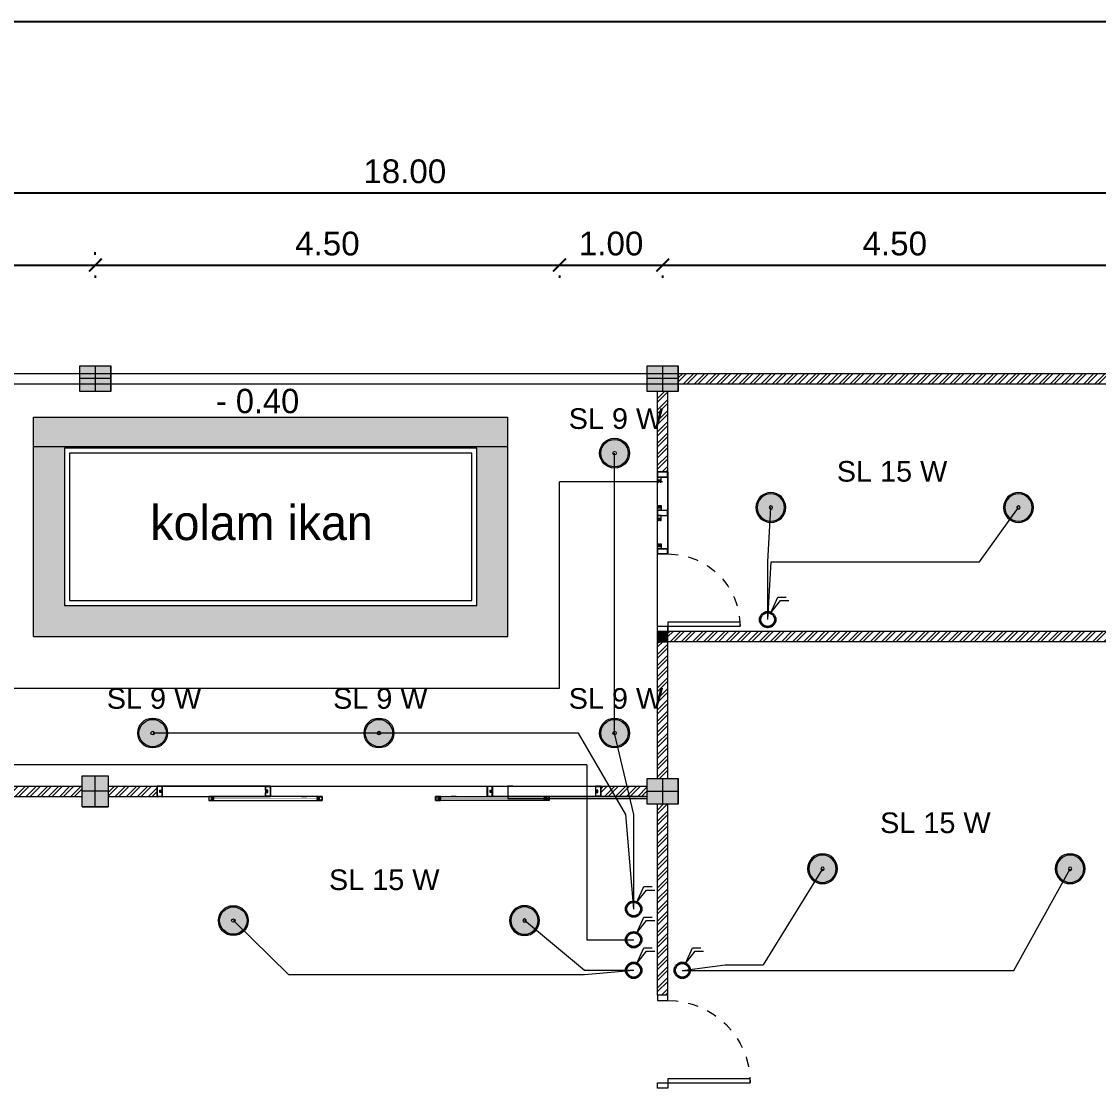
# Model space of a CAD drawing. Header units: millimetres. Extents: x -667 to -468, y -723 to -475.
# Drawn here: x -616.48 to -606.04, y -671.65 to -661.34 of the extents above; entities that cross this region are included whole.
import ezdxf

# ---------------------------------------------------------------- set-up
doc = ezdxf.new("R2010")
doc.units = ezdxf.units.MM
doc.linetypes.add('HIDDEN', pattern=[0.375, 0.25, -0.125])
doc.layers.get('0').update_dxf_attribs({"lineweight": 9})
doc.layers.get('Defpoints').update_dxf_attribs({"lineweight": 0})
for name, color, linetype, lineweight in [('BLOCK', 231, 'Continuous', 5), ('COLUMN', 11, 'Continuous', 9), ('dinding', 36, 'Continuous', 9), ('DOOR', 6, 'Continuous', 5), ('HIDDEN', 9, 'HIDDEN', 5), ('NOTASI', 250, 'Continuous', 5), ('pintu', 6, 'Continuous', 5), ('TEXT', 26, 'Continuous', 5)]:
    doc.layers.add(name, color=color, linetype=linetype, lineweight=lineweight)
doc.layers.add('KOP', color=1, linetype='Continuous')
doc.styles.get("Standard").update_dxf_attribs({"font": 'arial.ttf'})
doc.dimstyles.new('Copy of 1-100', dxfattribs={"dimtxt": 0.23, "dimasz": 0.125, "dimexe": 0.125, "dimexo": 0.1, "dimgap": 0.09, "dimtad": 1, "dimtoh": 1, "dimzin": 0, "dimdsep": 46, "dimtxsty": 'Standard', "dimblk": 'ARCHTICK', "dimcen": 0.09, "dimdle": 0.125, "dimclrt": 2, "dimadec": 0, "dimazin": 0, "dimtfac": 1, "dimtofl": 0, "dimtmove": 0, "dimatfit": 3, "dimldrblk": 'ARCHTICK', "dimfxl": 1, "dimtolj": 1, "dimtzin": 0, "dimarcsym": 0})
pattern_1 = [(45, (37.383015, -159.11042), (-0.053881537, 0.053881537), []), (45, (37.418936, -159.11042), (-0.053881537, 0.053881537), [])]

# ---------------------------------------------------------------- blocks, each defined once
blk = doc.blocks.new('EW2433')
at = {"layer": 'KOP', "color": 11, "ltscale": 0.1}
for p, q in [((483.0215, -195.9497), (500.4465, -195.9497)), ((500.4441, -195.9522), (483.0239, -195.9522))]:
    blk.add_line(p, q, dxfattribs=at)
blk = doc.blocks.new('FFFF')
at = {"layer": 'NOTASI', "ltscale": 0.01}
h = blk.add_hatch(color=256, dxfattribs=at)
h.paths.add_polyline_path([(-508.37, -250.991), (-508.495, -250.991), (-508.495, -251.141), (-508.37, -251.141)])
h.paths.add_polyline_path([(-508.37, -251.141), (-508.495, -251.141), (-508.495, -251.291), (-508.37, -251.291)])
h.paths.add_polyline_path([(-508.495, -251.141), (-508.62, -251.141), (-508.62, -251.291), (-508.495, -251.291)])
h.paths.add_polyline_path([(-508.495, -250.991), (-508.62, -250.991), (-508.62, -251.141), (-508.495, -251.141)])
at = {"ltscale": 0.01}
for p, q in [((-508.37, -250.991), (-508.62, -250.991)), ((-508.495, -250.991), (-508.495, -251.291)), ((-508.62, -251.141), (-508.37, -251.141))]:
    blk.add_line(p, q, dxfattribs=at)
blk.add_lwpolyline([(-508.62, -250.991), (-508.37, -250.991), (-508.37, -251.291), (-508.62, -251.291)], close=True, dxfattribs=at)
blk = doc.blocks.new('32')
at = {"layer": 'NOTASI'}
h = blk.add_hatch(color=256, dxfattribs=at)
h.paths.add_polyline_path([(2106.822, 191.47), (2106.772, 191.47), (2106.772, 191.42), (2106.822, 191.42)])
h.paths.add_polyline_path([(2106.872, 191.47), (2106.822, 191.47), (2106.822, 191.42), (2106.872, 191.42)])
h.paths.add_polyline_path([(2106.872, 191.42), (2106.822, 191.42), (2106.822, 191.37), (2106.872, 191.37)])
h.paths.add_polyline_path([(2106.822, 191.42), (2106.772, 191.42), (2106.772, 191.37), (2106.822, 191.37)])
at = {"layer": 'BLOCK'}
for p, q in [((2106.822, 191.47), (2106.822, 191.37)), ((2106.772, 191.42), (2106.872, 191.42))]:
    blk.add_line(p, q, dxfattribs=at)
blk.add_lwpolyline([(2106.872, 191.47), (2106.772, 191.47), (2106.772, 191.37), (2106.872, 191.37)], close=True, dxfattribs=at)
blk = doc.blocks.new('*U583')
for points in [[(81023, 24533), (81023, 25333), (81063, 25333), (81063, 24533)], [(81023, 24533), (80973, 24533), (80973, 24433), (81023, 24433)], [(81873, 24433), (81823, 24433), (81823, 24533), (81873, 24533)]]:
    blk.add_lwpolyline(points, close=True)
at = {"layer": 'HIDDEN'}
blk.add_arc((81023, 24533), 800, 0, 90, dxfattribs=at)
blk = doc.blocks.new('_ArchTick')
at = {"color": 0, "linetype": 'ByBlock', "const_width": 0.15}
blk.add_lwpolyline([(-0.5, -0.5), (0.5, 0.5)], dxfattribs=at)
blk = doc.blocks.new('*D952')
at = {"layer": 'Defpoints', "color": 0}
for p in [(-621.765, -662.998), (-603.765, -662.998), (-603.765, -662.998)]:
    blk.add_point(p, dxfattribs=at)
at = {"layer": 'NOTASI', "color": 0, "lineweight": -2}
for p, q in [((-621.765, -662.898), (-621.765, -662.873)), ((-603.765, -662.898), (-603.765, -662.873)), ((-621.89, -662.998), (-603.64, -662.998))]:
    blk.add_line(p, q, dxfattribs=at)
at = {"layer": 'NOTASI', "color": 0, "lineweight": -2, "xscale": 0.125, "yscale": 0.125, "zscale": 0.125, "rotation": 180}
blk.add_blockref('_ArchTick', (-621.765, -662.998), dxfattribs=at)
at = {"layer": 'NOTASI', "color": 0, "lineweight": -2, "xscale": 0.125, "yscale": 0.125, "zscale": 0.125}
blk.add_blockref('_ArchTick', (-603.765, -662.998), dxfattribs=at)
at = {"layer": 'NOTASI', "color": 2, "insert": (-612.765, -662.791), "char_height": 0.23, "attachment_point": 5}
blk.add_mtext('\\A1;18.00', dxfattribs=at)
blk = doc.blocks.new('*D954')
at = {"layer": 'Defpoints', "color": 0}
for p in [(-618.765, -663.698), (-615.765, -663.698), (-615.765, -663.698)]:
    blk.add_point(p, dxfattribs=at)
at = {"layer": 'NOTASI', "color": 0, "lineweight": -2}
for p, q in [((-615.765, -663.598), (-615.765, -663.573)), ((-618.89, -663.698), (-615.64, -663.698)), ((-618.765, -663.798), (-618.765, -663.823))]:
    blk.add_line(p, q, dxfattribs=at)
at = {"layer": 'NOTASI', "color": 0, "lineweight": -2, "xscale": 0.125, "yscale": 0.125, "zscale": 0.125, "rotation": 180}
blk.add_blockref('_ArchTick', (-618.765, -663.698), dxfattribs=at)
at = {"layer": 'NOTASI', "color": 0, "lineweight": -2, "xscale": 0.125, "yscale": 0.125, "zscale": 0.125}
blk.add_blockref('_ArchTick', (-615.765, -663.698), dxfattribs=at)
at = {"layer": 'NOTASI', "color": 2, "insert": (-617.265, -663.491), "char_height": 0.23, "attachment_point": 5}
blk.add_mtext('\\A1;3.00', dxfattribs=at)
blk = doc.blocks.new('*D955')
at = {"layer": 'Defpoints', "color": 0}
for p in [(-615.765, -663.698), (-611.265, -663.698), (-611.265, -663.698)]:
    blk.add_point(p, dxfattribs=at)
at = {"layer": 'NOTASI', "color": 0, "lineweight": -2}
for p, q in [((-615.89, -663.698), (-611.14, -663.698)), ((-615.765, -663.798), (-615.765, -663.823)), ((-611.265, -663.798), (-611.265, -663.823))]:
    blk.add_line(p, q, dxfattribs=at)
at = {"layer": 'NOTASI', "color": 0, "lineweight": -2, "xscale": 0.125, "yscale": 0.125, "zscale": 0.125, "rotation": 180}
blk.add_blockref('_ArchTick', (-615.765, -663.698), dxfattribs=at)
at = {"layer": 'NOTASI', "color": 0, "lineweight": -2, "xscale": 0.125, "yscale": 0.125, "zscale": 0.125}
blk.add_blockref('_ArchTick', (-611.265, -663.698), dxfattribs=at)
at = {"layer": 'NOTASI', "color": 2, "insert": (-613.515, -663.491), "char_height": 0.23, "attachment_point": 5}
blk.add_mtext('\\A1;4.50', dxfattribs=at)
blk = doc.blocks.new('*D956')
at = {"layer": 'Defpoints', "color": 0}
for p in [(-610.265, -663.698), (-605.765, -663.698), (-605.765, -663.698)]:
    blk.add_point(p, dxfattribs=at)
at = {"layer": 'NOTASI', "color": 0, "lineweight": -2}
for p, q in [((-610.39, -663.698), (-605.64, -663.698)), ((-610.265, -663.798), (-610.265, -663.823)), ((-605.765, -663.798), (-605.765, -663.823))]:
    blk.add_line(p, q, dxfattribs=at)
at = {"layer": 'NOTASI', "color": 0, "lineweight": -2, "xscale": 0.125, "yscale": 0.125, "zscale": 0.125, "rotation": 180}
blk.add_blockref('_ArchTick', (-610.265, -663.698), dxfattribs=at)
at = {"layer": 'NOTASI', "color": 0, "lineweight": -2, "xscale": 0.125, "yscale": 0.125, "zscale": 0.125}
blk.add_blockref('_ArchTick', (-605.765, -663.698), dxfattribs=at)
at = {"layer": 'NOTASI', "color": 2, "insert": (-608.015, -663.491), "char_height": 0.23, "attachment_point": 5}
blk.add_mtext('\\A1;4.50', dxfattribs=at)
blk = doc.blocks.new('*D977')
at = {"layer": 'Defpoints', "color": 0}
for p in [(-611.265, -663.698), (-610.265, -663.698), (-610.265, -663.698)]:
    blk.add_point(p, dxfattribs=at)
at = {"layer": 'NOTASI', "color": 0, "lineweight": -2}
for p, q in [((-611.39, -663.698), (-610.14, -663.698)), ((-611.265, -663.798), (-611.265, -663.823)), ((-610.265, -663.798), (-610.265, -663.823))]:
    blk.add_line(p, q, dxfattribs=at)
at = {"layer": 'NOTASI', "color": 0, "lineweight": -2, "xscale": 0.125, "yscale": 0.125, "zscale": 0.125, "rotation": 180}
blk.add_blockref('_ArchTick', (-611.265, -663.698), dxfattribs=at)
at = {"layer": 'NOTASI', "color": 0, "lineweight": -2, "xscale": 0.125, "yscale": 0.125, "zscale": 0.125}
blk.add_blockref('_ArchTick', (-610.265, -663.698), dxfattribs=at)
at = {"layer": 'NOTASI', "color": 2, "insert": (-610.765, -663.491), "char_height": 0.23, "attachment_point": 5}
blk.add_mtext('\\A1;1.00', dxfattribs=at)
blk = doc.blocks.new('vb')
h = blk.add_hatch()
h.set_pattern_fill('ANSI31', color=30, scale=0.02, angle=-180, style=0)
h.set_pattern_definition([(45, (-1843.9851361, -2568.5802676), (-0.0017677669529, 0.0017677669529), [])])
h.paths.add_polyline_path([(-649.211, -509.76), (-649.209, -509.76, -0.354282), (-649.207, -509.757), (-649.227, -509.757), (-649.227, -509.765), (-649.211, -509.765)])
h.paths.add_polyline_path([(-649.227, -509.749), (-649.227, -509.757), (-649.207, -509.757, -0.354282), (-649.209, -509.754), (-649.211, -509.754), (-649.211, -509.749)])
h = blk.add_hatch()
h.set_pattern_fill('ANSI31', color=30, scale=0.02, angle=-180, style=0)
h.set_pattern_definition([(45, (-1843.4826361, -2568.511637), (-0.0017677669529, 0.0017677669529), [])])
h.paths.add_polyline_path([(-648.709, -509.691), (-648.707, -509.691, -0.354282), (-648.705, -509.688), (-648.725, -509.688), (-648.725, -509.696), (-648.709, -509.696)])
h.paths.add_polyline_path([(-648.725, -509.68), (-648.725, -509.688), (-648.705, -509.688, -0.354282), (-648.707, -509.685), (-648.709, -509.685), (-648.709, -509.68)])
h = blk.add_hatch()
h.set_pattern_fill('ANSI31', color=30, scale=0.02, angle=-180, style=0)
h.set_pattern_definition([(135, (546.5761286, -2568.5802676), (0.001767766953, 0.0017677669528), [])])
h.paths.add_polyline_path([(-648.198, -509.76), (-648.2, -509.76, 0.354282), (-648.202, -509.757), (-648.182, -509.757), (-648.182, -509.765), (-648.198, -509.765)])
h.paths.add_polyline_path([(-648.182, -509.749), (-648.182, -509.757), (-648.202, -509.757, 0.354282), (-648.2, -509.754), (-648.198, -509.754), (-648.198, -509.749)])
h = blk.add_hatch()
h.set_pattern_fill('ANSI31', color=30, scale=0.02, angle=-180, style=0)
h.set_pattern_definition([(135, (547.0736286, -2568.511637), (0.0017677669529, 0.0017677669529), [])])
h.paths.add_polyline_path([(-647.701, -509.691), (-647.703, -509.691, 0.354282), (-647.705, -509.688), (-647.685, -509.688), (-647.685, -509.696), (-647.701, -509.696)])
h.paths.add_polyline_path([(-647.685, -509.68), (-647.685, -509.688), (-647.705, -509.688, 0.354282), (-647.703, -509.685), (-647.701, -509.685), (-647.701, -509.68)])
for points in [[(-648.755, -509.638), (-648.705, -509.638), (-648.705, -509.738), (-648.755, -509.738)], [(-648.755, -509.638), (-647.655, -509.638), (-647.655, -509.738), (-648.755, -509.738)], [(-648.727, -509.678), (-648.707, -509.678), (-648.707, -509.64), (-648.753, -509.64), (-648.753, -509.736), (-648.707, -509.736), (-648.707, -509.698), (-648.727, -509.698)], [(-647.655, -509.638), (-647.705, -509.638), (-647.705, -509.738), (-647.655, -509.738)], [(-647.683, -509.678), (-647.703, -509.678), (-647.703, -509.64), (-647.657, -509.64), (-647.657, -509.736), (-647.703, -509.736), (-647.703, -509.698), (-647.683, -509.698)], [(-649.255, -509.738), (-648.157, -509.738), (-648.157, -509.776), (-649.255, -509.776)], [(-649.229, -509.747), (-649.209, -509.747), (-649.209, -509.74), (-649.253, -509.74), (-649.253, -509.774), (-649.209, -509.774), (-649.209, -509.767), (-649.229, -509.767)], [(-648.18, -509.747), (-648.2, -509.747), (-648.2, -509.74), (-648.157, -509.74), (-648.157, -509.774), (-648.2, -509.774), (-648.2, -509.767), (-648.18, -509.767)]]:
    blk.add_lwpolyline(points, close=True)
for points in [[(-649.209, -509.751), (-649.209, -509.749), (-649.209, -509.754), (-649.209, -509.749), (-649.207, -509.749), (-649.207, -509.738), (-649.255, -509.738), (-649.255, -509.776), (-649.207, -509.776), (-649.207, -509.765), (-649.209, -509.765), (-649.209, -509.76), (-649.209, -509.765)], [(-649.209, -509.76), (-649.211, -509.76), (-649.211, -509.765), (-649.227, -509.765), (-649.227, -509.749), (-649.211, -509.749), (-649.211, -509.754), (-649.209, -509.754)], [(-648.707, -509.691), (-648.709, -509.691), (-648.709, -509.696), (-648.725, -509.696), (-648.725, -509.68), (-648.709, -509.68), (-648.709, -509.685), (-648.707, -509.685)], [(-648.2, -509.751), (-648.2, -509.749), (-648.2, -509.754), (-648.2, -509.749), (-648.202, -509.749), (-648.202, -509.738), (-648.155, -509.738), (-648.155, -509.776), (-648.202, -509.776), (-648.202, -509.765), (-648.2, -509.765), (-648.2, -509.76), (-648.2, -509.765)], [(-648.2, -509.76), (-648.198, -509.76), (-648.198, -509.765), (-648.182, -509.765), (-648.182, -509.749), (-648.198, -509.749), (-648.198, -509.754), (-648.2, -509.754)], [(-647.703, -509.691), (-647.701, -509.691), (-647.701, -509.696), (-647.685, -509.696), (-647.685, -509.68), (-647.701, -509.68), (-647.701, -509.685), (-647.703, -509.685)]]:
    blk.add_lwpolyline(points)
at = {"color": 20, "const_width": 0.002}
for points in [[(-648.198, -509.757), (-649.211, -509.757)], [(-647.701, -509.688), (-648.709, -509.688)]]:
    blk.add_lwpolyline(points, dxfattribs=at)
for centre, start, end in [((-649.206, -509.754), 174.6734, 252.7067), ((-649.206, -509.76), 107.2933, 185.3266), ((-648.704, -509.685), 174.6734, 252.7067), ((-648.704, -509.691), 107.2933, 185.3266), ((-648.203, -509.754), 287.2933, 5.3266), ((-648.203, -509.76), 354.6734, 72.7067), ((-647.705, -509.685), 287.2933, 5.3266), ((-647.705, -509.691), 354.6734, 72.7067)]:
    blk.add_arc(centre, 0.00286, start, end)
at = {"layer": 'dinding'}
for p, q in [((-648.505, -509.638), (-648.555, -509.638)), ((-649.055, -509.738), (-649.105, -509.738))]:
    blk.add_line(p, q, dxfattribs=at)
at = {"layer": 'dinding', "ltscale": 0.01}
for p, q in [((-648.505, -509.638), (-648.555, -509.638)), ((-648.555, -509.638), (-648.555, -509.738)), ((-649.105, -509.738), (-649.055, -509.738))]:
    blk.add_line(p, q, dxfattribs=at)
blk = doc.blocks.new('bv')
h = blk.add_hatch()
h.set_pattern_fill('ANSI31', color=30, scale=0.02, angle=-180, style=0)
h.set_pattern_definition([(45, (-1846.6826361, -2568.511637), (-0.0017677669529, 0.0017677669529), [])])
h.paths.add_polyline_path([(-651.909, -509.691), (-651.907, -509.691, -0.354282), (-651.905, -509.688), (-651.925, -509.688), (-651.925, -509.696), (-651.909, -509.696)])
h.paths.add_polyline_path([(-651.925, -509.68), (-651.925, -509.688), (-651.905, -509.688, -0.354282), (-651.907, -509.685), (-651.909, -509.685), (-651.909, -509.68)])
h = blk.add_hatch()
h.set_pattern_fill('ANSI31', color=30, scale=0.02, angle=-180, style=0)
h.set_pattern_definition([(45, (-1846.185136, -2568.5802676), (-0.001767766953, 0.0017677669528), [])])
h.paths.add_polyline_path([(-651.411, -509.76), (-651.409, -509.76, -0.354282), (-651.407, -509.757), (-651.427, -509.757), (-651.427, -509.765), (-651.411, -509.765)])
h.paths.add_polyline_path([(-651.427, -509.749), (-651.427, -509.757), (-651.407, -509.757, -0.354282), (-651.409, -509.754), (-651.411, -509.754), (-651.411, -509.749)])
h = blk.add_hatch()
h.set_pattern_fill('ANSI31', color=30, scale=0.02, angle=-180, style=0)
h.set_pattern_definition([(135, (543.8736286, -2568.511637), (0.0017677669529, 0.0017677669529), [])])
h.paths.add_polyline_path([(-650.901, -509.691), (-650.903, -509.691, 0.354282), (-650.905, -509.688), (-650.885, -509.688), (-650.885, -509.696), (-650.901, -509.696)])
h.paths.add_polyline_path([(-650.885, -509.68), (-650.885, -509.688), (-650.905, -509.688, 0.354282), (-650.903, -509.685), (-650.901, -509.685), (-650.901, -509.68)])
h = blk.add_hatch()
h.set_pattern_fill('ANSI31', color=30, scale=0.02, angle=-180, style=0)
h.set_pattern_definition([(135, (544.3761286, -2568.5802676), (0.0017677669529, 0.0017677669529), [])])
h.paths.add_polyline_path([(-650.398, -509.76), (-650.4, -509.76, 0.354282), (-650.402, -509.757), (-650.382, -509.757), (-650.382, -509.765), (-650.398, -509.765)])
h.paths.add_polyline_path([(-650.382, -509.749), (-650.382, -509.757), (-650.402, -509.757, 0.354282), (-650.4, -509.754), (-650.398, -509.754), (-650.398, -509.749)])
for points in [[(-651.955, -509.638), (-651.905, -509.638), (-651.905, -509.738), (-651.955, -509.738)], [(-650.855, -509.638), (-651.955, -509.638), (-651.955, -509.738), (-650.855, -509.738)], [(-651.927, -509.678), (-651.907, -509.678), (-651.907, -509.64), (-651.953, -509.64), (-651.953, -509.736), (-651.907, -509.736), (-651.907, -509.698), (-651.927, -509.698)], [(-650.855, -509.638), (-650.905, -509.638), (-650.905, -509.738), (-650.855, -509.738)], [(-650.883, -509.678), (-650.903, -509.678), (-650.903, -509.64), (-650.857, -509.64), (-650.857, -509.736), (-650.903, -509.736), (-650.903, -509.698), (-650.883, -509.698)], [(-651.429, -509.747), (-651.409, -509.747), (-651.409, -509.74), (-651.453, -509.74), (-651.453, -509.774), (-651.409, -509.774), (-651.409, -509.767), (-651.429, -509.767)], [(-650.355, -509.738), (-651.452, -509.738), (-651.452, -509.776), (-650.355, -509.776)], [(-650.38, -509.747), (-650.4, -509.747), (-650.4, -509.74), (-650.357, -509.74), (-650.357, -509.774), (-650.4, -509.774), (-650.4, -509.767), (-650.38, -509.767)]]:
    blk.add_lwpolyline(points, close=True)
for points in [[(-651.907, -509.691), (-651.909, -509.691), (-651.909, -509.696), (-651.925, -509.696), (-651.925, -509.68), (-651.909, -509.68), (-651.909, -509.685), (-651.907, -509.685)], [(-651.409, -509.751), (-651.409, -509.749), (-651.409, -509.754), (-651.409, -509.749), (-651.407, -509.749), (-651.407, -509.738), (-651.455, -509.738), (-651.455, -509.776), (-651.407, -509.776), (-651.407, -509.765), (-651.409, -509.765), (-651.409, -509.76), (-651.409, -509.765)], [(-651.409, -509.76), (-651.411, -509.76), (-651.411, -509.765), (-651.427, -509.765), (-651.427, -509.749), (-651.411, -509.749), (-651.411, -509.754), (-651.409, -509.754)], [(-650.903, -509.691), (-650.901, -509.691), (-650.901, -509.696), (-650.885, -509.696), (-650.885, -509.68), (-650.901, -509.68), (-650.901, -509.685), (-650.903, -509.685)], [(-650.4, -509.751), (-650.4, -509.749), (-650.4, -509.754), (-650.4, -509.749), (-650.402, -509.749), (-650.402, -509.738), (-650.355, -509.738), (-650.355, -509.776), (-650.402, -509.776), (-650.402, -509.765), (-650.4, -509.765), (-650.4, -509.76), (-650.4, -509.765)], [(-650.4, -509.76), (-650.398, -509.76), (-650.398, -509.765), (-650.382, -509.765), (-650.382, -509.749), (-650.398, -509.749), (-650.398, -509.754), (-650.4, -509.754)]]:
    blk.add_lwpolyline(points)
at = {"color": 20, "const_width": 0.002}
for points in [[(-651.908, -509.688), (-650.901, -509.688)], [(-651.411, -509.757), (-650.398, -509.757)]]:
    blk.add_lwpolyline(points, dxfattribs=at)
for centre, start, end in [((-651.904, -509.685), 174.6734, 252.7067), ((-651.904, -509.691), 107.2933, 185.3266), ((-651.406, -509.754), 174.6734, 252.7067), ((-651.406, -509.76), 107.2933, 185.3266), ((-650.905, -509.685), 287.2933, 5.3266), ((-650.905, -509.691), 354.6734, 72.7067), ((-650.403, -509.754), 287.2933, 5.3266), ((-650.403, -509.76), 354.6734, 72.7067)]:
    blk.add_arc(centre, 0.00286, start, end)
at = {"layer": 'dinding'}
blk.add_line((-650.555, -509.738), (-650.505, -509.738), dxfattribs=at)
at = {"layer": 'dinding', "ltscale": 0.01}
blk.add_line((-650.505, -509.738), (-650.555, -509.738), dxfattribs=at)
blk = doc.blocks.new('*U566')
for points in [[(81073, 24533), (81123, 24533), (81123, 24433), (81073, 24433)], [(81823, 24433), (81823, 23733), (81783, 23733), (81783, 24433)], [(81823, 24433), (81873, 24433), (81873, 24533), (81823, 24533)]]:
    blk.add_lwpolyline(points, close=True)
at = {"layer": 'HIDDEN'}
blk.add_arc((81823, 24433), 700, 180, 270, dxfattribs=at)
blk = doc.blocks.new('VFDEE')
h = blk.add_hatch()
h.set_pattern_fill('ANSI31', color=30, scale=0.02, angle=-270, style=0)
h.set_pattern_definition([(315, (-2705.9091993, 688.0876273), (0.0017677669529, 0.0017677669529), [])])
h.paths.add_polyline_path([(-647.089, -506.687), (-647.089, -506.689, -0.354282), (-647.086, -506.691), (-647.086, -506.671), (-647.094, -506.671), (-647.094, -506.687)])
h.paths.add_polyline_path([(-647.078, -506.671), (-647.086, -506.671), (-647.086, -506.691, -0.354282), (-647.083, -506.689), (-647.083, -506.687), (-647.078, -506.687)])
h = blk.add_hatch()
h.set_pattern_fill('ANSI31', color=30, scale=0.02, angle=-270, style=0)
h.set_pattern_definition([(45, (-2705.9091993, -1701.696171), (0.0017677669529, -0.0017677669529), [])])
h.paths.add_polyline_path([(-647.089, -506.922), (-647.089, -506.92, 0.354282), (-647.086, -506.918), (-647.086, -506.938), (-647.094, -506.938), (-647.094, -506.922)])
h.paths.add_polyline_path([(-647.078, -506.938), (-647.086, -506.938), (-647.086, -506.918, 0.354282), (-647.083, -506.92), (-647.083, -506.922), (-647.078, -506.922)])
h = blk.add_hatch()
h.set_pattern_fill('ANSI31', color=30, scale=0.02, angle=-270, style=0)
h.set_pattern_definition([(315, (-2705.9091993, 687.7150938), (0.0017677669529, 0.0017677669529), [])])
h.paths.add_polyline_path([(-647.089, -507.059), (-647.089, -507.061, -0.354282), (-647.086, -507.063), (-647.086, -507.043), (-647.094, -507.043), (-647.094, -507.059)])
h.paths.add_polyline_path([(-647.078, -507.043), (-647.086, -507.043), (-647.086, -507.063, -0.354282), (-647.083, -507.061), (-647.083, -507.059), (-647.078, -507.059)])
h = blk.add_hatch()
h.set_pattern_fill('ANSI31', color=30, scale=0.02, angle=-270, style=0)
h.set_pattern_definition([(45, (-2705.9091993, -1702.0687045), (0.0017677669529, -0.0017677669529), [])])
h.paths.add_polyline_path([(-647.089, -507.295), (-647.089, -507.293, 0.354282), (-647.086, -507.291), (-647.086, -507.311), (-647.094, -507.311), (-647.094, -507.295)])
h.paths.add_polyline_path([(-647.078, -507.311), (-647.086, -507.311), (-647.086, -507.291, 0.354282), (-647.083, -507.293), (-647.083, -507.295), (-647.078, -507.295)])
for points in [[(-647.005, -506.643), (-647.005, -506.593), (-647.105, -506.593), (-647.105, -506.643)], [(-647.005, -506.593), (-647.005, -507.388), (-647.105, -507.388), (-647.105, -506.593)], [(-647.007, -506.641), (-647.007, -506.595), (-647.103, -506.595), (-647.103, -506.641)], [(-647.076, -506.669), (-647.076, -506.689), (-647.069, -506.689), (-647.069, -506.645), (-647.103, -506.645), (-647.103, -506.689), (-647.096, -506.689), (-647.096, -506.669)], [(-647.076, -506.94), (-647.076, -506.92), (-647.069, -506.92), (-647.069, -506.964), (-647.103, -506.964), (-647.103, -506.92), (-647.096, -506.92), (-647.096, -506.94)], [(-647.005, -507.016), (-647.005, -506.966), (-647.105, -506.966), (-647.105, -507.016)], [(-647.007, -507.014), (-647.007, -506.968), (-647.103, -506.968), (-647.103, -507.014)], [(-647.076, -507.041), (-647.076, -507.061), (-647.069, -507.061), (-647.069, -507.018), (-647.103, -507.018), (-647.103, -507.061), (-647.096, -507.061), (-647.096, -507.041)], [(-647.005, -507.388), (-647.005, -507.338), (-647.105, -507.338), (-647.105, -507.388)], [(-647.076, -507.313), (-647.076, -507.293), (-647.069, -507.293), (-647.069, -507.336), (-647.103, -507.336), (-647.103, -507.293), (-647.096, -507.293), (-647.096, -507.313)], [(-647.007, -507.386), (-647.007, -507.34), (-647.103, -507.34), (-647.103, -507.386)]]:
    blk.add_lwpolyline(points, close=True)
for points in [[(-647.08, -506.689), (-647.078, -506.689), (-647.083, -506.689), (-647.078, -506.689), (-647.078, -506.691), (-647.067, -506.691), (-647.067, -506.643), (-647.105, -506.643), (-647.105, -506.691), (-647.094, -506.691), (-647.094, -506.689), (-647.089, -506.689), (-647.094, -506.689)], [(-647.089, -506.689), (-647.089, -506.687), (-647.094, -506.687), (-647.094, -506.671), (-647.078, -506.671), (-647.078, -506.687), (-647.083, -506.687), (-647.083, -506.689)], [(-647.08, -506.92), (-647.078, -506.92), (-647.083, -506.92), (-647.078, -506.92), (-647.078, -506.918), (-647.067, -506.918), (-647.067, -506.966), (-647.105, -506.966), (-647.105, -506.918), (-647.094, -506.918), (-647.094, -506.92), (-647.089, -506.92), (-647.094, -506.92)], [(-647.089, -506.92), (-647.089, -506.922), (-647.094, -506.922), (-647.094, -506.938), (-647.078, -506.938), (-647.078, -506.922), (-647.083, -506.922), (-647.083, -506.92)], [(-647.08, -507.061), (-647.078, -507.061), (-647.083, -507.061), (-647.078, -507.061), (-647.078, -507.063), (-647.067, -507.063), (-647.067, -507.016), (-647.105, -507.016), (-647.105, -507.063), (-647.094, -507.063), (-647.094, -507.061), (-647.089, -507.061), (-647.094, -507.061)], [(-647.089, -507.061), (-647.089, -507.059), (-647.094, -507.059), (-647.094, -507.043), (-647.078, -507.043), (-647.078, -507.059), (-647.083, -507.059), (-647.083, -507.061)], [(-647.08, -507.293), (-647.078, -507.293), (-647.083, -507.293), (-647.078, -507.293), (-647.078, -507.291), (-647.067, -507.291), (-647.067, -507.338), (-647.105, -507.338), (-647.105, -507.291), (-647.094, -507.291), (-647.094, -507.293), (-647.089, -507.293), (-647.094, -507.293)], [(-647.089, -507.293), (-647.089, -507.295), (-647.094, -507.295), (-647.094, -507.311), (-647.078, -507.311), (-647.078, -507.295), (-647.083, -507.295), (-647.083, -507.293)]]:
    blk.add_lwpolyline(points)
at = {"color": 20, "const_width": 0.002}
for points in [[(-647.086, -506.922), (-647.086, -506.687)], [(-647.086, -507.295), (-647.086, -507.059)]]:
    blk.add_lwpolyline(points, dxfattribs=at)
for centre, start, end in [((-647.088, -506.691), 17.2933, 95.3266), ((-647.083, -506.691), 84.6734, 162.7067), ((-647.088, -506.917), 264.6734, 342.7067), ((-647.083, -506.917), 197.2933, 275.3266), ((-647.088, -507.064), 17.2933, 95.3266), ((-647.083, -507.064), 84.6734, 162.7067), ((-647.088, -507.29), 264.6734, 342.7067), ((-647.083, -507.29), 197.2933, 275.3266)]:
    blk.add_arc(centre, 0.00286, start, end)
blk = doc.blocks.new('baret bulat')
h = blk.add_hatch(color=256)
h.set_gradient(color1=(2, 121, 4), one_color=1, tint=1, name='SPHERICAL')
h.paths.add_polyline_path([(0.036, 0, 1), (-0.036, 0, 1)], flags=0)
h.paths.add_polyline_path([(-0.321, 0, 1), (0.321, 0, 1)])
h.paths.add_polyline_path([(0.294, 0, -1), (-0.294, 0, -1)], flags=16)
h.paths.add_polyline_path([(0.036, 0, -1), (-0.036, 0, -1)], flags=0)
h = blk.add_hatch(color=256)
h.set_gradient(color1=(251, 236, 121), one_color=1, tint=1, name='SPHERICAL')
h.paths.add_polyline_path([(0.294, 0, 1), (-0.294, 0, 1)])
h.paths.add_polyline_path([(-0.036, 0, -1), (0.036, 0, -1)], flags=16)
for radius in [0.321, 0.294, 0.0363]:
    blk.add_circle((0, 0), radius)
blk = doc.blocks.new('saklar')
at = {"color": 242, "true_color": 0xbb071f}
for p, q in [((0.05, 0.11), (0.166, 0.364)), ((0.166, 0.364), (0.3, 0.364)), ((0.05, 0.11), (0.207, 0.307)), ((0.207, 0.307), (0.342, 0.307))]:
    blk.add_line(p, q, dxfattribs=at)
at = {"color": 242, "lineweight": 35, "true_color": 0xbb071f}
blk.add_circle((0, 0), 0.121, dxfattribs=at)

msp = doc.modelspace()

# ---------------------------------------------------------------- hatches: boundary and pattern name
at = {"layer": 'NOTASI'}
h = msp.add_hatch(dxfattribs=at)
h.set_pattern_fill('ANSI32', color=256, scale=0.008, style=0)
h.set_pattern_definition(pattern_1)
h.paths.add_polyline_path([(-605.815, -664.748), (-610.115, -664.748), (-610.115, -664.848), (-605.815, -664.848)])
h.paths.add_polyline_path([(-604.915, -664.748), (-605.715, -664.748), (-605.715, -664.848), (-604.915, -664.848)])
h.paths.add_polyline_path([(-603.815, -664.748), (-604.615, -664.748), (-604.615, -664.848), (-603.815, -664.848)])
h.paths.add_polyline_path([(-603.715, -664.848), (-603.815, -664.848), (-603.815, -667.748), (-603.715, -667.748)])
h.paths.add_polyline_path([(-605.715, -664.848), (-605.815, -664.848), (-605.815, -667.248), (-605.715, -667.248)])
h.paths.add_polyline_path([(-605.815, -667.248), (-610.215, -667.248), (-610.215, -667.348), (-605.815, -667.348)])
h.paths.add_polyline_path([(-610.215, -664.923), (-610.315, -664.923), (-610.315, -665.703), (-610.215, -665.703)])
h.paths.add_polyline_path([(-610.215, -667.348), (-610.315, -667.348), (-610.315, -668.673), (-610.215, -668.673)])
h = msp.add_hatch(dxfattribs=at)
h.set_pattern_fill('AR-CONC', color=256, scale=0.001, style=0)
h.set_pattern_definition([(50, (240.1586, -396.53041), (0.18218467, -0.015939086), [0.01905, -0.20955]), (355, (240.1586, -396.53041), (-0.035242826, 0.191056643), [0.01524, -0.16764]), (100.451, (240.17378, -396.53174), (0.1469425, 0.175116688), [0.01619, -0.17809]), (46.1842, (240.1586, -396.4796), (0.27107904, -0.04204233), [0.028575, -0.314325]), (96.6356, (240.18119, -396.48311), (0.237404234, 0.247425556), [0.024285, -0.267135]), (351.184, (240.1586, -396.4796), (0.23740461, 0.24742512), [0.02286, -0.25146]), (21, (240.184, -396.49231), (0.15161488, -0.102265519), [0.01905, -0.20955]), (326, (240.184, -396.49231), (0.06180203, 0.184187966), [0.01524, -0.16764]), (71.4514, (240.19663, -396.50083), (0.21341649, 0.081922858), [0.01619, -0.17809]), (37.5, (240.158596, -396.53041), (0.0030886033, 0.084555039), [0, -0.165608, 0, -0.17018, 0, -0.168275]), (7.5, (240.1586, -396.53041), (0.0668196625, 0.100180575), [0, -0.097028, 0, -0.161798, 0, -0.064135]), (327.5, (240.101954, -396.53041), (0.135590595, -0.005728744), [0, -0.0635, 0, -0.19812, 0, -0.26289]), (317.5, (240.07655, -396.53041), (0.148129181, 0.025426491), [0, -0.08255, 0, -0.131572, 0, -0.18669])])
h.paths.add_polyline_path([(-611.765, -665.459), (-612.918, -665.459), (-612.918, -665.471), (-612.065, -665.471), (-612.065, -666.998), (-612.918, -666.998), (-612.918, -667.298), (-611.765, -667.298)])
h.paths.add_polyline_path([(-612.918, -666.998), (-616.065, -666.998), (-616.065, -665.471), (-612.918, -665.471), (-612.918, -665.459), (-616.365, -665.459), (-616.365, -667.298), (-612.918, -667.298)])
h.paths.add_polyline_path([(-612.918, -665.171), (-616.365, -665.171), (-616.365, -665.459), (-612.918, -665.459)])
h.paths.add_polyline_path([(-611.769, -665.171), (-612.918, -665.171), (-612.918, -665.459), (-611.769, -665.459)])
h = msp.add_hatch(dxfattribs=at)
h.set_pattern_fill('ANSI32', color=256, scale=0.008, style=0)
h.set_pattern_definition(pattern_1)
h.paths.add_polyline_path([(-618.315, -668.748), (-620.598, -668.748, -0.072565), (-620.59, -668.798, -0.072565), (-620.598, -668.848), (-618.315, -668.848)])
h.paths.add_polyline_path([(-615.89, -668.748), (-617.215, -668.748), (-617.215, -668.848), (-615.89, -668.848)])
h = msp.add_hatch(dxfattribs=at)
h.set_pattern_fill('ANSI32', color=256, scale=0.008, style=0)
h.set_pattern_definition(pattern_1)
h.paths.add_polyline_path([(-615.165, -668.748), (-615.64, -668.748), (-615.64, -668.848), (-615.165, -668.848)])
h.paths.add_polyline_path([(-610.415, -668.748), (-610.865, -668.748), (-610.865, -668.848), (-610.415, -668.848)])
h = msp.add_hatch(dxfattribs=at)
h.set_pattern_fill('ANSI32', color=256, scale=0.008, style=0)
h.set_pattern_definition(pattern_1)
h.paths.add_polyline_path([(-610.215, -668.923), (-610.315, -668.923), (-610.315, -670.773), (-610.215, -670.773)])
h.paths.add_polyline_path([(-606.315, -671.748), (-610.115, -671.748), (-610.115, -671.848), (-606.315, -671.848)])
h.paths.add_polyline_path([(-604.94, -671.798, -0.072565), (-604.933, -671.748), (-606.215, -671.748), (-606.215, -671.848), (-604.933, -671.848, -0.072565)])
h.paths.add_polyline_path([(-604.715, -670.848), (-604.815, -670.848), (-604.815, -671.631, -0.145898), (-604.715, -671.631)])
h.paths.add_polyline_path([(-604.715, -668.966, -0.145898), (-604.815, -668.966), (-604.815, -669.748), (-604.715, -669.748)])

# ---------------------------------------------------------------- linework, layer by layer
at = {"color": 1, "linetype": 'ByBlock', "true_color": 0xff1a1a}
for p, q in [((-610.731, -668.233), (-610.731, -665.521)), ((-609.247, -666.573), (-609.216, -666.048)), ((-607.193, -666.573), (-606.816, -666.048)), ((-609.247, -667.134), (-609.247, -666.573)), ((-609.247, -667.134), (-609.212, -666.573)), ((-609.212, -666.573), (-607.193, -666.573)), ((-611.082, -668.233), (-615.209, -668.233)), ((-610.622, -669.022), (-611.082, -668.233)), ((-610.546, -669.022), (-610.731, -668.233)), ((-611, -668.541), (-617.065, -668.541)), ((-611, -668.541), (-611, -670.236)), ((-610.546, -669.939), (-610.622, -669.022)), ((-610.546, -669.939), (-610.546, -669.022)), ((-608.715, -669.548), (-609.292, -670.481)), ((-606.862, -670.533), (-606.315, -669.548)), ((-613.888, -670.578), (-614.427, -670.051)), ((-611.023, -670.533), (-611.604, -670.051)), ((-611, -670.236), (-610.546, -670.236)), ((-610.546, -670.533), (-611.023, -670.533)), ((-610.546, -670.533), (-611.023, -670.578)), ((-610.075, -670.533), (-609.659, -670.481)), ((-610.075, -670.533), (-606.862, -670.533)), ((-609.659, -670.481), (-609.292, -670.481)), ((-611.023, -670.578), (-613.888, -670.578))]:
    msp.add_line(p, q, dxfattribs=at)
at = {"layer": 'dinding'}
for p, q in [((-621.815, -664.748), (-603.715, -664.748)), ((-621.715, -664.848), (-603.815, -664.848)), ((-610.315, -668.673), (-610.315, -664.923)), ((-610.215, -666.448), (-610.215, -664.923)), ((-616.365, -667.298), (-616.365, -665.171)), ((-611.765, -667.298), (-611.765, -665.171)), ((-612.065, -665.471), (-616.065, -665.471)), ((-616.065, -665.471), (-616.065, -666.998)), ((-612.115, -665.521), (-616.015, -665.521)), ((-616.015, -665.521), (-616.015, -666.948)), ((-612.115, -666.948), (-612.115, -665.521)), ((-612.065, -666.998), (-612.065, -665.471)), ((-610.265, -665.798), (-611.265, -665.798)), ((-616.065, -666.998), (-612.065, -666.998)), ((-616.015, -666.948), (-612.115, -666.948)), ((-610.215, -668.673), (-610.215, -667.198)), ((-616.365, -667.298), (-611.765, -667.298)), ((-605.625, -667.248), (-610.215, -667.248)), ((-604.815, -667.348), (-610.215, -667.348)), ((-620.64, -668.748), (-615.89, -668.748)), ((-615.64, -668.748), (-610.415, -668.748)), ((-620.64, -668.848), (-615.89, -668.848)), ((-615.64, -668.848), (-614.29, -668.848)), ((-611.565, -668.848), (-610.415, -668.848)), ((-610.315, -670.773), (-610.315, -668.923)), ((-610.215, -670.773), (-610.215, -668.923))]:
    msp.add_line(p, q, dxfattribs=at)
for points in [[(-616.365, -665.171), (-611.769, -665.171), (-611.769, -665.459), (-616.365, -665.459)], [(-610.415, -668.848), (-611.765, -668.848), (-611.765, -668.868), (-610.415, -668.868)]]:
    msp.add_lwpolyline(points, close=True, dxfattribs=at)
msp.add_lwpolyline([(-620.765, -668.798), (-620.765, -667.798), (-611.265, -667.798), (-611.265, -665.798)], dxfattribs=at)

# ---------------------------------------------------------------- block references
for name, p, xscale, yscale, zscale in [('EW2433', (-1534.666, -293.932), 1.875, 1.875, 1.875), ('saklar', (-609.247, -667.134), 0.6011865158496799, 0.6011865158496799, 0.6011865158496799), ('saklar', (-610.546, -669.939), 0.6011865158496799, 0.6011865158496799, 0.6011865158496799), ('saklar', (-610.546, -670.236), 0.6011865158496799, 0.6011865158496799, 0.6011865158496799), ('saklar', (-610.546, -670.533), 0.6011865158496799, 0.6011865158496799, 0.6011865158496799), ('saklar', (-610.075, -670.533), 0.6011865158496799, 0.6011865158496799, 0.6011865158496799)]:
    msp.add_blockref(name, p, dxfattribs=dict(xscale=xscale, yscale=yscale, zscale=zscale))
at = {"yscale": 0.4508898868872598, "zscale": 0.4508898868872598, "rotation": 180}
for p, xscale in [((-610.731, -665.521), 0.4508898868872598), ((-609.216, -666.048), -0.4508898868872598), ((-606.816, -666.048), -0.4508898868872598), ((-615.209, -668.233), 0.4508898868872598), ((-613.015, -668.233), 0.4508898868872598), ((-610.731, -668.233), 0.4508898868872598), ((-608.715, -669.548), -0.4508898868872598), ((-606.315, -669.548), -0.4508898868872598), ((-614.427, -670.051), 0.4508898868872598), ((-611.604, -670.051), -0.4508898868872598)]:
    msp.add_blockref('baret bulat', p, dxfattribs=dict(at, xscale=xscale))
at = {"layer": 'COLUMN'}
for name, p, rotation in [('FFFF', (-364.624, -1173.294), 270), ('FFFF', (-359.124, -1173.294), 270), ('32', (-801.685, 1439.524), 270), ('FFFF', (-1124.261, -919.939), 180), ('FFFF', (-359.124, -1177.294), 270)]:
    msp.add_blockref(name, p, dxfattribs=dict(at, rotation=rotation))
at = {"layer": 'DOOR', "xscale": -0.0009999999999763531, "yscale": 0.0009999999999763531, "zscale": 0.0009999999999763531}
for name, p, rotation in [('*U566', (-585.782, -585.375), 90), ('*U583', (-634.749, -752.647), 270)]:
    msp.add_blockref(name, p, dxfattribs=dict(at, rotation=rotation))
at = {"layer": 'pintu'}
for name in ['VFDEE', 'bv', 'vb']:
    msp.add_blockref(name, (36.789, -159.11), dxfattribs=at)

# ---------------------------------------------------------------- texts
at = {"color": 1, "linetype": 'ByBlock', "true_color": 0xff1a1a, "char_height": 0.2, "attachment_point": 1}
for s, insert in [('{\\C256;SL 9 W}', (-611.176, -665.086)), ('{\\C256;SL 15 W}', (-608.577, -665.597)), ('{\\C256;SL 9 W}', (-615.654, -667.798)), ('{\\C256;SL 9 W}', (-613.46, -667.798)), ('{\\C256;SL 9 W}', (-611.176, -667.798)), ('{\\C256;SL 15 W}', (-608.157, -669.003)), ('{\\C256;SL 15 W}', (-613.5, -669.555))]:
    msp.add_mtext_dynamic_manual_height_columns(s, width=1.6668, gutter_width=12.5, heights=[0], dxfattribs=dict(at, insert=insert))
at = {"layer": 'TEXT', "lineweight": 9, "insert": (-614.192, -665.017), "char_height": 0.23614, "attachment_point": 5}
msp.add_mtext('{\\fIrisUPC|b0|i0|c0|p34;- 0.40}', dxfattribs=at)
at = {"layer": 'TEXT', "insert": (-615.232, -666.026), "char_height": 0.3375, "width": 4.02813, "attachment_point": 1}
msp.add_mtext('{\\fAvantGarde Bk BT|b0|i0|c0|p34;kolam ikan}', dxfattribs=at)

# ---------------------------------------------------------------- dimensions: what is measured, and where the dimension line sits
at = {"layer": 'NOTASI'}
for base, p1, p2, picture, middle in [((-603.765, -662.998), (-621.765, -662.998), (-603.765, -662.998), '*D952', (-612.765, -662.791)), ((-615.765, -663.698), (-618.765, -663.698), (-615.765, -663.698), '*D954', (-617.265, -663.491)), ((-611.265, -663.698), (-615.765, -663.698), (-611.265, -663.698), '*D955', (-613.515, -663.491)), ((-610.265, -663.698), (-611.265, -663.698), (-610.265, -663.698), '*D977', (-610.765, -663.491)), ((-605.765, -663.698), (-610.265, -663.698), (-605.765, -663.698), '*D956', (-608.015, -663.491))]:
    dim = msp.add_linear_dim(base=base, p1=p1, p2=p2, dimstyle='Copy of 1-100', dxfattribs=at)
    dim.commit()
    dim.dimension.update_dxf_attribs({"geometry": picture, "text_midpoint": middle})

doc.saveas('drawing.dxf')
